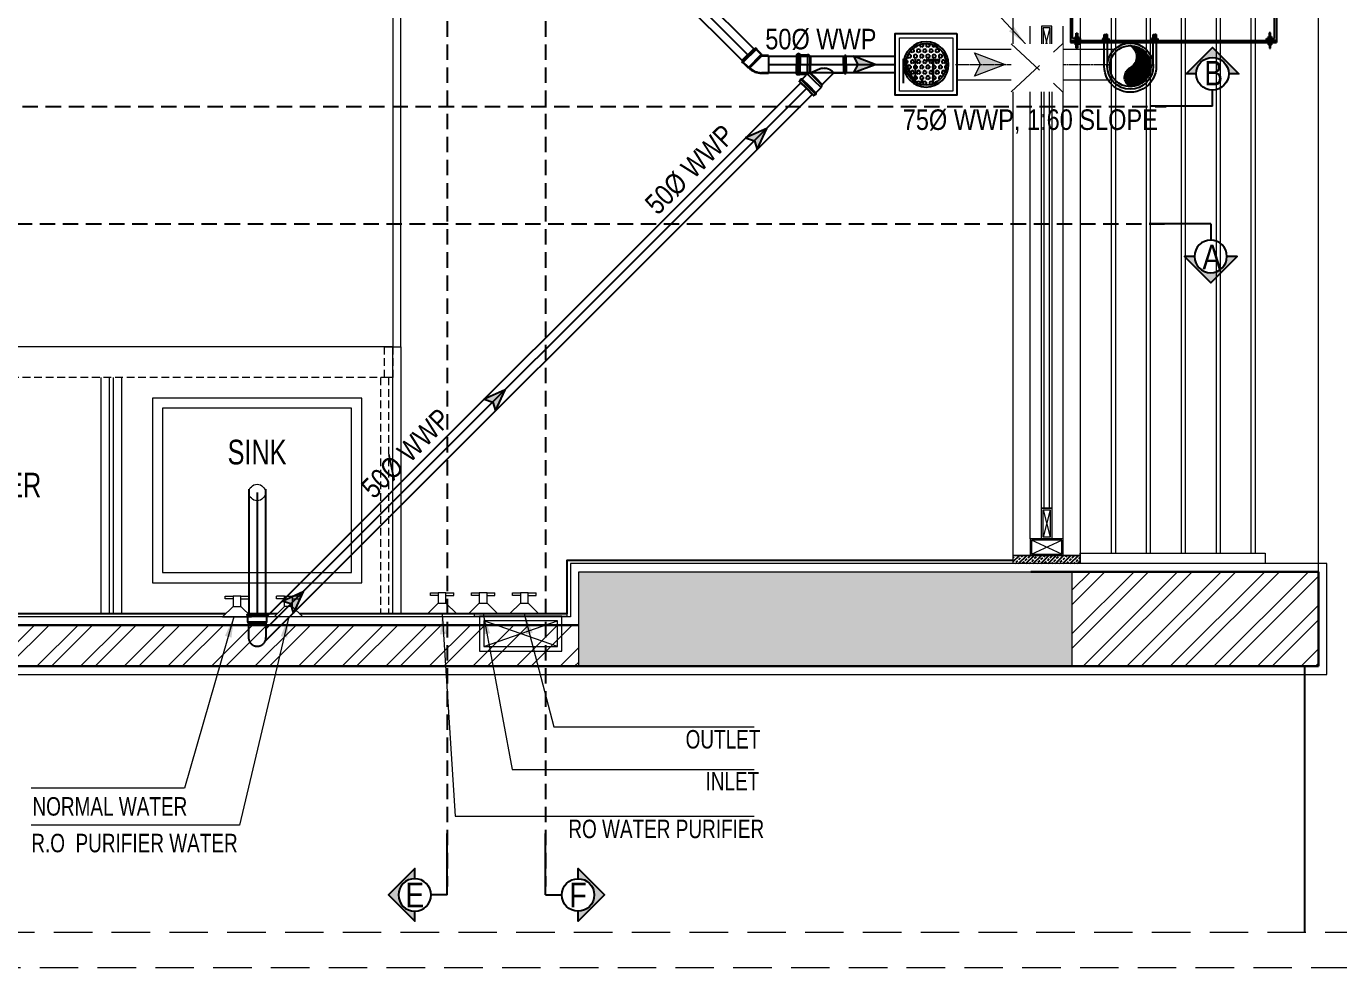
# Model space of a CAD drawing. Header units: inches. Extents: x 853900 to 962947, y 469960 to 560972.
# Drawn here: x 951549 to 954743, y 475025 to 477318 of the extents above; entities that cross this region are included whole.
import ezdxf
from ezdxf.enums import TextEntityAlignment as Align

# ---------------------------------------------------------------- set-up
doc = ezdxf.new("R2010")
doc.units = ezdxf.units.IN
doc.header["$LTSCALE"] = 750
for name, pattern in [('CENTER', [2, 1.25, -0.25, 0.25, -0.25]), ('CENTER2', [1.125, 0.75, -0.125, 0.125, -0.125]), ('Dash', [6, 3, -3]), ('DASHED2', [0.375, 0.25, -0.125]), ('HIDDEN', [0.375, 0.25, -0.125]), ('HIDDEN2', [0.1875, 0.125, -0.0625]), ('PHANTOMX2', [5, 2.5, -0.5, 0.5, -0.5, 0.5, -0.5])]:
    doc.linetypes.add(name, pattern=pattern)
doc.layers.get('0').update_dxf_attribs({"color": 8})
for name, color, linetype, lineweight in [('COLUMN', 8, 'Continuous', 13), ('DOTTED LINE-MSA', 8, 'HIDDEN2', 13), ('E-ELECT. SB', 8, 'Continuous', 5), ('ELE-04-MSA', 8, 'Continuous', 15), ('fer', 8, 'Continuous', 20), ('g-cen-sym', 8, 'Continuous', 25), ('g-dot', 8, 'HIDDEN', 9), ('g-dw', 8, 'Continuous', 5), ('g-ele-01', 8, 'Continuous', 9), ('g-ele-02', 8, 'Continuous', 9), ('g-ele-03', 8, 'Continuous', 5), ('g-ele02', 8, 'Continuous', 9), ('g-ele04', 8, 'Continuous', 0), ('g-fer', 8, 'Continuous', 9), ('g-text', 8, 'Continuous', 9), ('Hydrant Valve', 8, 'Continuous', 5), ('P_SLEEVE', 1, 'Continuous', 9), ('P_Wate Downtke pipe', 4, 'Continuous', 25), ('P_WW PIPE', 4, 'Continuous', 9), ('PLASTER', 8, 'Continuous', 9), ('SECTION LINE', 8, 'CENTER', 9), ('SHEET', 8, 'Continuous', 13), ('STONE', 8, 'Continuous', 18), ('WALL HATCH-MSA', 253, 'Continuous', 9), ('WALL-MSA', 8, 'Continuous', 30)]:
    doc.layers.add(name, color=color, linetype=linetype, lineweight=lineweight)
for name, color, linetype in [('ELE-02-MSA', 8, 'Continuous'), ('g-sol250', 8, 'Continuous'), ('P_ARROW', 31, 'PHANTOMX2'), ('P_NT', 7, 'Continuous'), ('P_WASTE WATER PIPE', 4, 'DASHED2'), ('PL-bracket', 7, 'Continuous'), ('R.C.C HATCH-MSA', 253, 'Continuous'), ('TILE SECTION', 8, 'Continuous')]:
    doc.layers.add(name, color=color, linetype=linetype)
doc.styles.add('80', font='swisscl.ttf', dxfattribs={"height": 60})
doc.styles.add('ARIAL', font='swisscl.ttf')
doc.styles.add('Arial Narrow', font='swisscl.ttf', dxfattribs={"height": 150})
doc.styles.add('arial unicode', font='swisscl.ttf', dxfattribs={"height": 45})
doc.styles.add('PLUMBING TEXT', font='ARIALN.TTF')
doc.styles.add('SWINS', font='swissc.ttf')
doc.dimstyles.new('PLUMBING DIM', dxfattribs={"dimscale": 50, "dimtxt": 1.5, "dimasz": 1, "dimexe": 1, "dimexo": 1, "dimgap": 0.5, "dimtad": 1, "dimdec": 1, "dimtxsty": 'PLUMBING TEXT', "dimcen": 1, "dimdle": 50, "dimclrd": 256, "dimclre": 256, "dimclrt": 256, "dimadec": 0, "dimazin": 0, "dimtfac": 1, "dimtdec": 1, "dimtmove": 0, "dimatfit": 3, "dimfxl": 50, "dimlwd": -1, "dimlwe": -1, "dimarcsym": 1})
doc.dimstyles.new('Scale-50', dxfattribs={"dimtxt": 75, "dimasz": 25, "dimexe": 0, "dimexo": 0, "dimgap": 20, "dimtad": 1, "dimdec": 0, "dimrnd": 1, "dimzin": 3, "dimdsep": 46, "dimtxsty": 'ARIAL', "dimblk": 'ARCHTICK', "dimcen": 0, "dimse1": 1, "dimse2": 1, "dimclrd": 50, "dimclrt": 256, "dimadec": 0, "dimazin": 0, "dimtfac": 1, "dimtdec": 0, "dimtmove": 1, "dimatfit": 3, "dimfxl": 1, "dimtolj": 1, "dimtzin": 0, "dimlwd": 18, "dimarcsym": 0})

# ---------------------------------------------------------------- blocks, each defined once
blk = doc.blocks.new('sec')
at = {"layer": 'g-cen-sym'}
h = blk.add_hatch(color=256, dxfattribs=at)
h.paths.add_polyline_path([(2.73e-14, 537.5273218287452), (-107.956475941309, 429.5708458874361), (-107.956475941309, 399.1607016395453, -0.2062306983916904), (2.730000000001706e-14, 445.6665243379758, -0.4142135623730596), (148.5555081145527, 297.1110162260618), (240.4163056053222, 297.1110162260618)])
h.paths.add_polyline_path([(-107.956475941309, 399.1607016395454), (-107.956475941309, 429.5708458874361), (-138.1869732997017, 399.3403485290693), (-138.1869732997017, 351.6371512499004, -0.09565303018648871)])
h.paths.add_polyline_path([(-138.1869732997017, 399.3403485290693), (-168.4174706606815, 369.1098511680636), (-168.4174706606815, 297.1110162260618), (-148.5555081119139, 297.1110162260618, -0.09423427136048851), (-138.1869732997017, 351.6371512499004)])
h.paths.add_polyline_path([(-168.4174706580426, 369.1098511680636), (-204.6941080129084, 332.8332138158367), (-204.6941080129084, 297.1110162260618), (-168.4174706606815, 297.1110162260618)])
h.paths.add_polyline_path([(-204.6941080129084, 332.8332138158367), (-240.4163056027092, 297.1110162260618), (-204.6941080129084, 297.1110162260618)])
for q in [(2.73e-14, 148.5555081130354), (-561.6378324203346, 0)]:
    blk.add_line((0, 0), q, dxfattribs=at)
blk.add_lwpolyline([(-148.5555081119139, 297.1110162260618), (-240.4163056027092, 297.1110162260618), (2.73e-14, 537.5273218287452), (240.4163056053222, 297.1110162260618), (148.5555081145527, 297.1110162260618)], dxfattribs=at)
blk.add_circle((2.73e-14, 297.1110162260618), 148.5555081130354, dxfattribs=at)
blk = doc.blocks.new('TAP-1')
at = {"layer": 'fer', "linetype": 'Continuous'}
for p, q in [((9.525013580918312, -44.44999999995343), (28.57501366082579, -44.44999999995343)), ((9.525013580918312, -50.80000000004657), (28.57501366082579, -50.80000000004657)), ((28.57501366082579, -44.44999999995343), (28.57501366082579, -50.80000000004657))]:
    blk.add_line(p, q, dxfattribs=at)
for points in [[(-9.52499020472169, -25.40001328103244), (-34.92501358129084, 0), (34.92501358129084, 0), (9.525013580918312, -25.40002716239542)], [(-9.524986418895423, -44.44999999995343), (-28.5749864988029, -44.44999999995343), (-28.5749864988029, -50.80000000004657), (-9.524986418895423, -50.80000000004657)]]:
    blk.add_lwpolyline(points, dxfattribs=at)
blk.add_lwpolyline([(9.525013580918312, -25.40000000002328), (9.525013580918312, -50.80000000004657), (-9.524986418895423, -50.80000000004657), (-9.524986418895423, -25.40000000002328)], close=True, dxfattribs=at)
blk = doc.blocks.new('_ArchTick')
at = {"color": 0, "linetype": 'ByBlock', "const_width": 0.15}
blk.add_lwpolyline([(-0.5, -0.5), (0.5, 0.5)], dxfattribs=at)
blk = doc.blocks.new('A$C355B709C')
at = {"layer": 'E-ELECT. SB', "ltscale": 750}
for p, q in [((100, 91), (-100, 91)), ((-100, 91), (-100, 6)), ((-89.33333333337214, 80.33333333337214), (89.33333333325571, 17.28414996340871)), ((89.33333333325571, 80.33333333337214), (-89.33333333337214, 17.28414996340871)), ((100, 6), (100, 91)), ((-100, 6), (-113.3333333333721, 6)), ((-113.3333333333721, 6), (-113.3333333333721, 0)), ((-113.3333333333721, 0), (113.3333333332557, 0)), ((-100, 6), (100, 6)), ((113.3333333332557, 6), (100, 6)), ((113.3333333332557, 0), (113.3333333332557, 6))]:
    blk.add_line(p, q, dxfattribs=at)
blk.add_lwpolyline([(-89.33333333337214, 17.28414996340871), (89.33333333325571, 17.28414996340871), (89.33333333325571, 80.33333333337214), (-89.33333333337214, 80.33333333337214)], close=True, dxfattribs=at)
blk = doc.blocks.new('1')
at = {"layer": 'g-dw', "linetype": 'Dash', "ltscale": 25}
for p, q in [((-12488573.38326989, -15584268.52819632), (-12488615.38326989, -15584360.52819632)), ((-12488573.38326989, -15584360.52819632), (-12488615.38326989, -15584268.52819632))]:
    blk.add_line(p, q, dxfattribs=at)
at = {"layer": 'g-dw', "elevation": -1.848887349593569e-10}
for points in [[(-12488619.38326989, -15584364.52819632), (-12488619.38326989, -15584264.52819632), (-12488569.38326989, -15584264.52819632), (-12488569.38326989, -15584364.52819632)], [(-12488615.38326989, -15584360.52819632), (-12488615.38326989, -15584268.52819632), (-12488573.38326989, -15584268.52819632), (-12488573.38326989, -15584360.52819632)]]:
    blk.add_lwpolyline(points, close=True, dxfattribs=at)
blk = doc.blocks.new('*U623')
for p, q in [((-498.1859281255976, 44.72142396942945), (-498.1859281255976, 49.69098918781675)), ((-498.1859281255976, 49.68862127818283), (0, 49.68862127818283)), ((-498.1859281255976, 44.72190422909625), (-474.1845045747355, 44.72190422909625)), ((-498.1859281255976, -49.55031711851728), (-498.1859281255976, 44.72190422909625)), ((-498.1859281255976, 44.72171776174218), (0, 44.71953631946235)), ((-474.1845045691834, 39.97065656435734), (-493.4346804653996, 39.97065656435734)), ((-493.4346804653996, 39.97065656435734), (-493.4346804714166, -44.79906945655778)), ((-474.1845045747355, 44.72190422909625), (-474.1845045691834, 39.97065656435734)), ((0, 44.72190422909625), (-24.18943095835834, 44.72190422909625)), ((-24.18943095835834, 44.72190422909625), (-24.18943096391718, 39.97065656435734)), ((-24.18943096391718, 39.97065656435734), (-4.751247660191439, 39.97065656435734)), ((-4.751247660191439, 39.97065656435734), (-4.751247654174222, -44.79906945655778)), ((0, 44.72142396942945), (0, 49.69098918781675)), ((0, -49.55031711851728), (0, 44.72190422909625)), ((-465.6601368009603, -49.55031711851728), (-498.1859281255976, -49.55031711851728)), ((-493.4346804714166, -44.79906945655778), (-465.6601367949433, -44.79906945655778)), ((-466.5033727495265, -44.79906945655778), (-468.3467500363636, -44.79906945655778)), ((-465.6601367949433, -44.79906945655778), (-468.3467500363636, -44.79906945655778)), ((-465.6601367949433, -44.79906945655778), (-465.6601368009603, -49.55031711851728)), ((-4.751247654174222, -44.79906945655778), (-32.52579132463689, -44.79906945655778)), ((-32.52579132463689, -44.79906945655778), (-29.83917808923434, -44.79906945655778)), ((-32.52579132463689, -49.55031711851728), (0, -49.55031711851728)), ((-31.68255537607183, -44.79906945655778), (-29.83917808923434, -44.79906945655778))]:
    blk.add_line(p, q)
at = {"color": 7, "ltscale": 0.125}
for p, q in [((-476.8593438221464, 51.56487437560279), (-488.4511990332794, 51.56487437560279)), ((-488.4511990332794, 51.56487437560279), (-488.4511990332794, 49.69146944608656)), ((-488.4511990332794, 38.09725163530675), (-488.4511990332794, 39.97065656435734)), ((-488.4511990332794, 39.97065656435734), (-476.8593438221464, 39.97065656435734)), ((-476.8593438221464, 38.09725163530675), (-488.4511990332794, 38.09725163530675)), ((-478.9562373437037, 54.73987305416085), (-486.3516652147262, 54.73987305416085)), ((-486.3516652147262, 54.73987305416085), (-486.3516652147262, 51.56487437560279)), ((-486.3516652147262, 51.56487437560279), (-478.9562373437037, 51.56487437560279)), ((-486.3516652147262, 34.92225295628305), (-486.3516652147262, 38.09725163530675)), ((-486.3516652147262, 38.09725163530675), (-478.9562373437037, 38.09725163530675)), ((-478.9562373437037, 34.92225295628305), (-486.3516652147262, 34.92225295628305)), ((-481.0701422504314, 63.33749707066454), (-484.2429009320516, 63.33749707066454)), ((-484.2429009320516, 63.33749707066454), (-484.2429009320516, 26.32462893977936)), ((-481.0701422504314, 26.32462893977936), (-481.0701422504314, 63.33749707066454)), ((-478.9562373437037, 51.56487437560279), (-478.9562373437037, 54.73987305416085)), ((-478.9562373437037, 38.09725163530675), (-478.9562373437037, 34.92225295628305)), ((-476.8593438221464, 49.69146944608656), (-476.8593438221464, 51.56487437560279)), ((-476.8593438221464, 39.97065656435734), (-476.8593438221464, 38.09725163530675)), ((-21.51459171095462, 51.56487437560279), (-9.92273649982212, 51.56487437560279)), ((-21.51459171095462, 49.69146944608656), (-21.51459171095462, 51.56487437560279)), ((-9.92273649982212, 49.69146944608656), (-21.51459171095462, 49.69146944608656)), ((-9.92273649982212, 39.97065656435734), (-21.51459171095462, 39.97065656435734)), ((-21.51459171095462, 39.97065656435734), (-21.51459171095462, 38.09725163530675)), ((-21.51459171095462, 38.09725163530675), (-9.92273649982212, 38.09725163530675)), ((-19.41769818939042, 54.73987305416085), (-12.02227031837515, 54.73987305416085)), ((-19.41769818939042, 51.56487437560279), (-19.41769818939042, 54.73987305416085)), ((-12.02227031837515, 51.56487437560279), (-19.41769818939042, 51.56487437560279)), ((-12.02227031837515, 38.09725163530675), (-19.41769818939042, 38.09725163530675)), ((-19.41769818939042, 38.09725163530675), (-19.41769818939042, 34.92225295628305)), ((-19.41769818939042, 34.92225295628305), (-12.02227031837515, 34.92225295628305)), ((-17.30379328266986, 63.33749707066454), (-14.13103460105026, 63.33749707066454)), ((-17.30379328266986, 26.32462893977936), (-17.30379328266986, 63.33749707066454)), ((-14.13103460105026, 63.33749707066454), (-14.13103460105026, 26.32462893977936)), ((-12.02227031837515, 54.73987305416085), (-12.02227031837515, 51.56487437560279)), ((-12.02227031837515, 34.92225295628305), (-12.02227031837515, 38.09725163530675)), ((-9.92273649982212, 51.56487437560279), (-9.92273649982212, 49.69146944608656)), ((-9.92273649982212, 38.09725163530675), (-9.92273649982212, 39.97065656435734)), ((-484.2429009320516, 26.32462893977936), (-481.0701422504314, 26.32462893977936)), ((-14.13103460105026, 26.32462893977936), (-17.30379328266986, 26.32462893977936))]:
    blk.add_line(p, q, dxfattribs=at)
for points in [[(-475.8539455667917, -55.01010092279528), (-477.0854350754705, -44.79906945655779)], [(-475.8539455667917, -55.01010092279528), (-474.6224560581125, -44.79906945655779)], [(-32.52579132463689, -49.55031711851728), (-32.52579132463689, -44.79906945655778)], [(-22.33198255880644, -55.01010092279528), (-23.56347206748561, -44.79906945655779)], [(-22.33198255880644, -55.01010092279528), (-21.10049305012726, -44.79906945655779)]]:
    blk.add_lwpolyline(points)
for centre, start, end in [((-475.9354329346156, -45.007396001541), 6.168720518134261, 173.8312794818657), ((-22.25049519098253, -45.007396001541), 6.168720518134083, 173.8312794818659)]:
    blk.add_arc(centre, 1.938703992554078, start, end)
blk = doc.blocks.new('A$C71541A21')
h = blk.add_hatch()
h.set_pattern_fill('ANSI31', color=256, scale=15624.99999961172, angle=449.9999947211993, style=0)
h.set_pattern_definition([(225.0000052736955, (2987.514096804695, -8852.990632419187), (-2.209708894839474, 2.209708487257594), [])])
edge = h.paths.add_edge_path()
edge.add_ellipse((58.19573492583879, 66.33248665570433), major_axis=(-35.35533905670769, 35.35533905670769), ratio=0.9999999999963864, start_angle=315.00000527864233, end_angle=405.0000052790051, ccw=False)
edge.add_ellipse((58.19573492606526, 66.33248665570433), major_axis=(-35.35533905654907, -35.35533905654907), ratio=0.9999999999990152, start_angle=135.0000052792887, end_angle=225.0000000000283, ccw=False)
edge.add_ellipse((84.99012411941371, 79.03934499527237), major_axis=(-18.70781260122782, 18.70781260122782), ratio=0.9999999999990392, start_angle=72.05095237669781, end_angle=196.2959103731115, ccw=False)
edge.add_ellipse((35.01052318419402, 50.98169697085457), major_axis=(-21.84810600288985, 21.84810600288985), ratio=0.9999999999985292, start_angle=256.2424875922653, end_angle=375.2099589512152)
at = {"color": 253}
for p, q in [((-18.89106795806232, 129.8324832193147), (58.19572907563697, 129.8324866465499)), ((-9.54635294477252, 129.831727855091), (-11.43835364824865, 129.8372014557497)), ((-9.548668197777328, 132.701747422945), (-8.418130726596372, 133.8388452140151)), ((-9.540326368397595, 122.3611023641951), (-9.548668197777328, 132.7017474233088)), ((-9.515043614402327, 131.1003206797267), (-4.017719424910991, 131.0844167980775)), ((-8.418130726596372, 133.8388452140151), (-4.017719424910991, 133.8388452140151)), ((58.19572976394407, 122.3618984121623), (-19.34279916938048, 122.3619066906281)), ((-9.540326368397595, 122.3611023641951), (-9.548668197777328, 119.4776715886491)), ((-9.548668197777328, 119.4776715886491), (-8.418130726596372, 118.3405737975789)), ((-9.54398898214198, 121.095085953604), (-4.017719424910991, 121.0790983322312)), ((-8.418130726596372, 118.3405737975789), (-4.017719424910991, 118.3405737975789)), ((58.19574077694657, 2.832486664677487), (-19.34279379814656, 2.832478416473873)), ((-18.89105706969759, 10.30306669630091), (58.19574008841307, 10.30307489960869)), ((58.19574077694657, 2.832486664677487), (-13.3133817491303, 2.832479011567313)), ((-9.546341147898643, 10.30231303168141), (-11.10284523895749, 10.30681603271836)), ((-9.548656401267221, 13.17233259953531), (-8.418118929722494, 14.30943039060541)), ((-9.540314571523721, 2.831687540421555), (-9.548656401267221, 13.17233259953531)), ((-9.540314571523721, 2.831687540421555), (-9.548656401267221, -0.0517432354882459)), ((-9.543977185268105, 1.56567112983059), (-4.017707627673313, 1.549683508457674)), ((-9.515031817528447, 11.57090585595318), (-4.017707627673313, 11.55500197394024)), ((-8.418118929722494, 14.30943039060541), (-4.017707627673313, 14.30943039060541)), ((-9.548656401267221, -0.0517432354882459), (-8.418118929722494, -1.188841026558363)), ((-8.418118929722494, -1.188841026558363), (-4.017707627673313, -1.188841026558363))]:
    blk.add_line(p, q, dxfattribs=at)
for points in [[(-19.39855965395615, 122.2485780273218, 0.1779413410830516), (-18.96089619515904, 125.9839440835293, -0.2328251976264197), (-18.95009380971812, 129.7178886617275)], [(-19.39854785708225, 2.719163203912031, 0.1779413410830516), (-18.96088439792142, 6.454529259755815, -0.2328251976264197), (-18.9500820128443, 10.18847383831774)]]:
    blk.add_lwpolyline(points, format="xyb", dxfattribs=at)
for points in [[(-17.33959012638577, 129.8327036686914), (-16.18338604933437, 122.3601411850922)], [(-15.15917705513048, 129.8335857501314), (-14.00297297844291, 122.361023266896)], [(-12.97876398460279, 129.8344678319353), (-11.82255990755139, 122.3619053483361)], [(-10.79835091371127, 129.8353499133754), (-9.540865640548088, 123.0295915888945)], [(-4.017719424910991, 133.8388452140151), (-4.017719424910991, 118.3405737975789)], [(-17.33957832914815, 10.30328884491786), (-16.18337425246052, 2.830726361682465)], [(-15.15916525825657, 10.30417092635792), (-14.002961181569, 2.831608443122533)], [(-12.97875218772888, 10.30505300816178), (-11.82254811067751, 2.8324905245626)], [(-10.7983391164736, 10.30593508960185), (-9.540853843674213, 3.500176764757211)], [(-4.017707627673313, 14.30943039060541), (-4.017707627673313, -1.188841026558363)]]:
    blk.add_lwpolyline(points, dxfattribs=at)
for major_axis, ratio, start_param, end_param in [((-8.399999999999996e-15, -56.0294117612936), 0.9999999999955402, -0.7853981633996782, 5.497787143779905), ((-1.31e-14, -49.99999999999997), 0.9999999999967564, -0.7853981633990699, 5.497787143780516)]:
    blk.add_ellipse((58.19573492561231, 66.33248665570433), major_axis=major_axis, ratio=ratio, start_param=start_param, end_param=end_param)
at = {"color": 253, "extrusion": (0, 0, -1)}
blk.add_ellipse((58.19573492629181, 66.33248665570433), major_axis=(-44.90128060301127, -44.90128060301129), ratio=0.999999999999692, start_param=2.356194490192188, end_param=5.497787143781983, dxfattribs=at)
at = {"extrusion": (0, 0, -1)}
for centre, major_axis, ratio, start_param, end_param in [((35.01052318464697, 50.98169697049223), (-21.8481060029837, -21.8481060029837), 0.999999999999786, 1.30533246416926, 3.381706541423978), ((84.89053644642789, 78.88060685054668), (-18.59417428406518, 18.59417428406518), 0.9999999999967792, 2.853642975592703, 5.029312805762117)]:
    blk.add_ellipse(centre, major_axis=major_axis, ratio=ratio, start_param=start_param, end_param=end_param, dxfattribs=at)
blk = doc.blocks.new('NT-1')
at = {"layer": 'P_NT'}
h = blk.add_hatch(dxfattribs=at)
h.set_pattern_fill('HEX', color=256, scale=35, style=0)
h.set_pattern_definition([(0, (-3250.731995345326, -29.71424287266564), (0, 7.577722285), [4.375, -8.75]), (120, (-3250.731995345326, -29.71424287266564), (-6.562500001633464, -3.788861142499998), [4.374999999999994, -8.749999999999988]), (59.99999999999999, (-3246.356995345326, -29.71424287266564), (-6.562500001633464, 3.788861142500001), [4.375, -8.75])])
edge = h.paths.add_edge_path()
edge.add_arc((75, 75), 50, 0, 360)
blk.add_lwpolyline([(0, 0), (150, 0), (150, 150), (0, 150)], close=True, dxfattribs=at)
for radius in [55, 50]:
    blk.add_circle((75, 75), radius, dxfattribs=at)
blk = doc.blocks.new('ARR')
at = {"ltscale": 0.025}
h = blk.add_hatch(color=256, dxfattribs=at)
edge = h.paths.add_edge_path()
edge.add_line((248.5438484465703, 93.94263017456979), (-2.328306436538696e-08, -1.164153218269348e-08))
edge.add_line((0, 0), (248.5438484698534, -93.94263018621132))
edge.add_line((248.5438484465703, -93.94263019785285), (199.9999999767169, -1.164153218269348e-08))
edge.add_line((200, 0), (248.5438484698534, 93.94263018621132))
at = {"color": 7, "linetype": 'Continuous', "ltscale": 0.025}
blk.add_lwpolyline([(248.5438484465703, 93.94263017456979), (0, 0), (248.5438484465703, -93.94263019785285), (200, 0)], close=True, dxfattribs=at)
blk = doc.blocks.new('A$C42D14513')
at = {"layer": 'P_WASTE WATER PIPE', "linetype": 'Continuous', "ltscale": 5}
for p, q in [((46.99129523336887, 163.8851640203502, 1.236457182e-07), (46.99129523523153, 124.1549276857404, 1.236457182e-07)), ((46.99129523336887, 163.8851640208159, 1.236457182e-07), (154.8774811420589, 163.88516400964, 1.236457182e-07)), ((50.71919886954129, 163.8851640218636, 1.236457182e-07), (50.71919887326657, 122.6107794410782, 1.236457182e-07)), ((151.149577498436, 163.8851640106877, 1.236457182e-07), (151.1495774965733, 121.3710588653339, 1.236457182e-07)), ((154.877481136471, 121.3710588690592, 1.236457182e-07), (154.8774811420589, 163.8851640108041, 1.236457182e-07)), ((3.00239771605e-05, 86.0302951814374, 1.236457182e-07), (5.990998072549701, 92.02126323455013, 1.236457182e-07)), ((3.00239771605e-05, 86.0302951814374, 1.236457182e-07), (86.03033120930195, -6.0008605942e-06, 1.236457182e-07)), ((5.990998072549701, 92.02126323455013, 1.236457182e-07), (92.02129925601184, 5.990962047013454, 1.236457182e-07)), ((39.0726969614625, 121.508381299558, 1.236457182e-07), (7.788288487121463, 90.22397281834856, 1.236457182e-07)), ((41.08755038864909, 118.2511828442802, 1.236457182e-07), (10.42431442067027, 87.58794687665068, 1.236457182e-07)), ((41.08755038864909, 118.2511828442802, 1.236457182e-07), (10.42431442067027, 87.58794687665068, 1.236457182e-07)), ((46.99129523523153, 124.1549276857404, 1.236457182e-07), (39.0726969614625, 121.508381299558, 1.236457182e-07)), ((121.508417321369, 39.07266094302759, 1.236457182e-07), (39.0726969614625, 121.508381299558, 1.236457182e-07)), ((49.00614866428078, 120.8977292312775, 1.236457182e-07), (41.08755038864909, 118.2511828442802, 1.236457182e-07)), ((124.1549637075513, 46.99125921411904, 1.236457182e-07), (46.99129523523153, 124.1549276857404, 1.236457182e-07)), ((50.71919887326657, 122.6107794410782, 1.236457182e-07), (49.00614866428078, 120.8977292312775, 1.236457182e-07)), ((7.069372314959764, 78.96095288626383, 1.236457182e-07), (4.073888296261428, 75.96546886349097, 1.236457182e-07)), ((4.073888296261428, 75.96546886349097, 1.236457182e-07), (75.96550488844512, 4.073852270725183, 1.236457182e-07)), ((78.96098891086876, 7.069336293498052, 1.236457182e-07), (75.96550488844512, 4.073852270725183, 1.236457182e-07)), ((86.03033120930195, -6.0008605942e-06, 1.236457182e-07), (92.02129925601184, 5.990962047013454, 1.236457182e-07)), ((118.2512188609689, 41.08751436823513, 1.236457182e-07), (87.5879829004407, 10.42427840048913, 1.236457182e-07)), ((121.508417321369, 39.07266094302759, 1.236457182e-07), (90.2240088377148, 7.788252461818045, 1.236457182e-07)), ((120.8977652490139, 49.0061126400251, 1.236457182e-07), (118.2512188609689, 41.08751436823513, 1.236457182e-07)), ((121.3710948899388, 49.47944227769038, 1.236457182e-07), (120.8977652490139, 49.0061126400251, 1.236457182e-07)), ((124.1549637075513, 46.99125921411904, 1.236457182e-07), (121.508417321369, 39.07266094302759, 1.236457182e-07))]:
    blk.add_line(p, q, dxfattribs=at)
for radius, start in [(101.6700992023082, 315.0000000377318), (105.3980028397262, 315.1136595538285)]:
    blk.add_arc((49.47947829589248, 121.3710588638205, 1.236457182e-07), radius, start, 3.335053310000001e-08, dxfattribs=at)
blk = doc.blocks.new('WASTE WATER ARROW')
at = {"layer": 'P_WASTE WATER PIPE', "ltscale": 0.025}
blk.add_hatch(color=256, dxfattribs=at).paths.add_polyline_path([(481737.1594822454, -256822.5249126543), (481729.9226960876, -256825.2602156197), (481737.1594822454, -256827.9955185851), (481735.74604372, -256825.2602156197)])
at = {"layer": 'P_WASTE WATER PIPE', "color": 7, "linetype": 'ByBlock', "ltscale": 0.025}
blk.add_lwpolyline([(481737.1594822454, -256822.5249126543), (481729.9226960876, -256825.2602156197), (481737.1594822454, -256827.9955185851), (481735.74604372, -256825.2602156197)], close=True, dxfattribs=at)
blk = doc.blocks.new('A$Cdd78c8d7')
at = {"layer": 'P_WASTE WATER PIPE', "linetype": 'DASHED2', "ltscale": 5}
for p, q in [((-64.33474552107509, 6.713089533150196e-07), (-67.86179966595955, -3.527053400059231)), ((-64.33474552107509, 6.713089533150196e-07), (0, 0)), ((66.13226452900562, -6.899936124682426e-07), (0, 0)), ((-206.2523539359681, -112.0808437618543), (-160.7608186375583, -66.5893094126368)), ((-206.2523539880058, -117.0688515168149), (-158.2668147860095, -69.0833133161068)), ((-199.7585039087571, -129.5800444456399), (-148.7642933496973, -78.58583495073253)), ((-188.7531535024755, -129.5800445604837), (-143.2616182039492, -84.0885102111497)), ((-115.269283339032, -21.09777506336104), (-160.7608186375583, -66.58930941252038)), ((-110.2812755838968, -21.09777511539869), (-158.2668147860095, -69.0833133161068)), ((-97.77008279063739, -27.59162545588333), (-148.7642933496973, -78.58583495073253)), ((-97.7700829054229, -38.59697586199036), (-143.2616182039492, -84.0885102111497)), ((-115.2692833387991, -21.09777506336104), (-110.2812755838968, -21.09777511539869)), ((-97.77008279063739, -27.59162545588333), (-110.2812755838968, -21.09777511539869)), ((-63.3087514329236, -74.5092839228455), (-108.074798796908, -119.2753303526551)), ((-97.7700829054229, -38.59697586199036), (-97.77008279063739, -27.59162545588333)), ((-97.7700829054229, -38.59697586199036), (-73.90346421708819, -62.46359504846623)), ((-72.11670359957498, -16.96564818779007), (-67.86179966595955, -3.527053400059231)), ((-72.11670359957498, -16.96564818790648), (-1.770677044987679e-07, -16.96564894041512)), ((-64.33474577928428, -24.74760617059655), (-72.11670359957498, -16.96564818779007)), ((-67.86179966595955, -3.527053400059231), (-3.67872416973114e-08, -3.527054108155426)), ((-30.12809824256692, -154.61446922709), (-67.8009009641828, -63.66427527979249)), ((-64.33474577928428, -24.74760617059655), (-2.582091838121414e-07, -24.74760684190551)), ((-64.33474577928428, -24.74760617059655), (-64.33474613225553, -58.57968078972772)), ((-64.33474629849661, -74.50928391213529), (-7.774215191602707e-07, -74.50928458344424)), ((69.65931860043202, -3.527054834994487), (-3.67872416973114e-08, -3.527054108155426)), ((73.91422225348651, -16.96564971166663), (-1.770677044987679e-07, -16.96564894041512)), ((66.13226427079644, -24.74760753189912), (-2.582091838121414e-07, -24.74760684190551)), ((66.09715490380768, -74.50928527308861), (-7.774215191602707e-07, -74.50928458344424)), ((66.13226452900562, -6.899936124682426e-07), (69.65931860043202, -3.527054834994487)), ((66.13226427079644, -24.74760753189912), (73.91422225348651, -16.96564971149201)), ((66.13226427079644, -24.74760753189912), (66.1322637515841, -74.50928527355427)), ((73.91422225348651, -16.96564971149201), (69.65931860043202, -3.527054834994487)), ((-206.2523539359681, -112.0808437618543), (-206.2523539880058, -117.0688515168149)), ((-199.7585039087571, -129.5800444456399), (-206.2523539880058, -117.0688515168149)), ((-188.7531535024755, -129.5800445604837), (-199.7585039087571, -129.5800444456399)), ((-188.7531535024755, -129.5800445604837), (-199.7585039087571, -129.5800444456399)), ((-188.7531535024755, -129.5800445604837), (-153.5663340953179, -164.7668647018145)), ((-153.5663340953179, -164.7668647018145), (-108.074798796908, -119.2753303526551)), ((-137.3870940100169, -170.2494038752629), (-97.24390933627728, -130.1062200393062)), ((-132.7865493440768, -172.3481387529755), (-93.89426961250138, -133.4558598329313)), ((-132.7865493440768, -172.3481387529755), (-55.00199150398839, -250.1326982161263)), ((-56.96416337299161, -89.82647491659736), (-97.24390933627728, -130.1062200393062)), ((-55.00198988069315, -94.56358091300353), (-93.89426961250138, -133.4558598330477)), ((-56.77103654725943, -89.82647491863463), (-9.372597560286522e-07, -89.826475511014)), ((-55.00198988069315, -94.56358091300353), (-9.867362678050995e-07, -94.56358148693107)), ((57.33854069036897, -89.82647610927233), (-9.372597560286522e-07, -89.826475511014)), ((55.00198790733702, -94.5635820608004), (-9.867362678050995e-07, -94.56358148693107)), ((55.00198790733702, -94.5635820608004), (55.00198561302386, -314.4680255852873)), ((-55.00199150398839, -250.1326982161263), (-55.00199217523914, -314.4680244374904)), ((-3.352295607328415e-06, -321.2727167895064), (-58.24455259065144, -321.2727161817602)), ((-3.281282261013985e-06, -314.4680250111269), (-55.00199217523914, -314.468024437374)), ((-3.468128852546215e-06, -332.3822860364453), (-55.00199236220215, -332.382285462576)), ((-3.281282261013985e-06, -314.4680250111269), (55.00198561302386, -314.4680255851708)), ((-3.352295607328415e-06, -321.2727167895064), (58.24454588617664, -321.2727173972526)), ((-3.468128852546215e-06, -332.3822860364453), (55.00198542606086, -332.3822866103728))]:
    blk.add_line(p, q, dxfattribs=at)
for centre, radius, start, end in [((-69.94947884837165, -58.47586371807847), 5.61569242906255, 224.7565389164128, 1.059283849205282), ((45.26681941014249, -72.71313419105718), 20.94261030249212, 305.199075663694, 355.0799609419955), ((-137.3618539457675, -143.5607869414962), 26.68862886879013, 232.6149920003767, 269.9458140201631), ((-138.103356785723, -177.9111856083618), 7.69518886633315, 46.29653123868847, 84.65921819574355), ((-114.7303378059296, -183.5810263994499), 89.42371259090487, 311.907127865015, 18.90044633936801), ((60.40215885918587, -94.28238898649579), 5.40748701839231, 124.5100777294658, 182.9807646576574), ((-54.13754753826652, -326.1019899927196), 6.33950913257901, 130.3791514945507, 262.162827625792), ((-65.40356583578978, -313.6863994473242), 10.43089987671864, 313.3400956989441, 355.7025922571679), ((65.40355928963982, -313.6864008122357), 10.43089987671864, 184.2974065490678, 226.6599031024804), ((54.13754073297605, -326.1019911224721), 6.33950913257901, 277.8371711757353, 49.6208473080797)]:
    blk.add_arc(centre, radius, start, end, dxfattribs=at)

msp = doc.modelspace()

# ---------------------------------------------------------------- hatches: boundary and pattern name
at = {"layer": 'g-sol250'}
h = msp.add_hatch(dxfattribs=at)
h.set_pattern_fill('ANSI33', color=46, scale=2, angle=-1.272221872585407e-14, style=0)
h.set_pattern_definition([(44.99999999999999, (-32175556.64361376, 17592153.95640351), (-8.98025612106915, 8.980256121069159), []), (44.99999999999999, (-32175547.66335376, 17592153.95640351), (-8.98025612106915, 8.980256121069159), [6.350000000000014, -3.175000000000007])])
h.paths.add_polyline_path([(953950.4818999897, 476029.4939179331), (954113.4818999897, 476029.4939179331), (954113.4818999897, 476009.4939179331), (953950.4818999897, 476009.4939179331)])
at = {"layer": 'R.C.C HATCH-MSA'}
h = msp.add_hatch(color=256, dxfattribs=at)
h.dxf.hatch_style = 1
h.paths.add_polyline_path([(954093.481899989, 475989.4939179686), (954093.481899989, 475759.4939179691), (952893.481899989, 475759.4939179691), (952893.481899989, 475989.4939179686)])
at = {"layer": 'WALL HATCH-MSA'}
h = msp.add_hatch(dxfattribs=at)
h.set_pattern_fill('ANSI32', color=256, scale=200)
h.set_pattern_definition([(45, (107724.3369471667, -62939.36166395055), (-53.03300858899107, 53.03300858899107), []), (45, (107759.6922861667, -62939.36166395055), (-53.03300858899107, 53.03300858899107), [])])
h.paths.add_polyline_path([(952893.4818999892, 475859.4939179309), (952893.4818999892, 475759.4939179309), (948872.3819001286, 475759.4939179309), (948872.3819001286, 476609.4939179309), (948972.3819001286, 476609.4939179309), (948972.3819001286, 475859.4939179309)])
h.paths.add_polyline_path([(954093.4818999892, 475759.4939179309), (954093.4818999891, 475989.4939179309), (954693.4819001368, 475989.4939179309), (954693.4819001368, 475759.4939179309)])

# ---------------------------------------------------------------- linework, layer by layer
at = {"layer": 'COLUMN'}
msp.add_lwpolyline([(954093.481899989, 475989.4939179686), (954093.481899989, 475759.4939179691), (952893.481899989, 475759.4939179691), (952893.481899989, 475989.4939179686)], close=True, dxfattribs=at)
at = {"layer": 'DOTTED LINE-MSA', "ltscale": 0.2}
for p, q in [((952410.8207281161, 476462.4939179612), (952410.8207281161, 475887.4939179309)), ((952430.8207281161, 476462.4939179612), (952430.8207281161, 475887.4939179309))]:
    msp.add_line(p, q, dxfattribs=at)
msp.add_lwpolyline([(952420.8158875678, 476537.4937058769), (952440.8158875678, 476537.4937058769), (952440.8158875678, 476462.4939179612), (952420.8158875678, 476462.4939179612)], close=True, dxfattribs=at)
msp.add_lwpolyline([(952430.8207281161, 476462.4939179612), (949000.3819001283, 476462.4939179612)], dxfattribs=at)
at = {"layer": 'ELE-02-MSA'}
msp.add_line((954660.2318999794, 475111.79480831), (954660.2318999794, 475759.4939179309), dxfattribs=at)
at = {"layer": 'ELE-04-MSA'}
msp.add_line((954693.4819001375, 475989.4939179307), (954693.4819001456, 477397.7939179391), dxfattribs=at)
at = {"layer": 'g-cen-sym', "linetype": 'DASHED2', "ltscale": 0.2}
for p, q in [((952573.5540563755, 478342.2999450421, 3.474932239242833e-07), (952573.5540563755, 475223.5158553359, 3.474932239242833e-07)), ((952812.416473795, 478342.2999450421, 3.474932239242833e-07), (952812.416473795, 475223.5158553359, 3.474932239242833e-07)), ((948614.8680215848, 477122.756567019), (954322.5714092613, 477122.7565701705)), ((948600.5278994513, 476836.58570227), (954318.3639087374, 476836.5856991183))]:
    msp.add_line(p, q, dxfattribs=at)
at = {"layer": 'g-dot', "ltscale": 25}
for p, q in [((954189.1007794527, 477352.7939179431, 0.0001460576425569386), (954189.1039524804, 476034.4939179331, 0.0001460576425569386)), ((954199.1007794527, 477352.7939179431, 0.0001460576425569386), (954199.1039524804, 476034.4939179331, 0.0001460576425569386)), ((954274.1007794527, 477352.7939179431, 0.0001460576425569386), (954274.1039524804, 476034.4939179331, 0.0001460576425569386)), ((954284.1007794527, 477352.7939179431, 0.0001460576425569386), (954284.1039524804, 476034.4939179331, 0.0001460576425569386)), ((954359.1007794527, 477352.7939179431, 0.0001460576425569386), (954359.1039524804, 476034.4939179331, 0.0001460576425569386)), ((954369.1007794527, 477352.7939179431, 0.0001460576425569386), (954369.1039524804, 476034.4939179331, 0.0001460576425569386)), ((954444.1007794527, 477352.7939179431, 0.0001460576425569386), (954444.1039524804, 476034.4939179331, 0.0001460576425569386)), ((954454.1007794527, 477352.7939179431, 0.0001460576425569386), (954454.1039524804, 476034.4939179331, 0.0001460576425569386)), ((954529.1007794527, 477352.7939179431, 0.0001460576425569386), (954529.1039524804, 476034.4939179331, 0.0001460576425569386)), ((954539.1007794527, 477352.7939179431, 0.0001460576425569386), (954539.1039524804, 476034.4939179331, 0.0001460576425569386))]:
    msp.add_line(p, q, dxfattribs=at)
at = {"layer": 'g-dot', "linetype": 'HIDDEN', "ltscale": 10}
for p, q in [((951730.8194001318, 476462.4939179612, -1.085465134442742e-09), (951730.8194001318, 475887.4945115601, -1.085465134442742e-09)), ((951750.8194001318, 476462.4939179612, -1.085465134442742e-09), (951750.8194001318, 475887.4945115601, -1.085465134442742e-09)), ((951760.8194001318, 476462.4939179612), (951760.8194001318, 475887.4944682983)), ((951780.8194001318, 476462.4939179612), (951780.8194001318, 475887.4944682983))]:
    msp.add_line(p, q, dxfattribs=at)
at = {"layer": 'g-dw', "linetype": 'Continuous', "ltscale": 500, "elevation": -0.0001086033031096089}
for points in [[(954044.4817110801, 477242.7939179548), (954044.4817110801, 477317.7939179548), (954019.4817110801, 477317.7939179548), (954019.4817110801, 477242.7939179548)], [(954040.4817110801, 477246.7939179548), (954040.4817110801, 477313.7939179548), (954023.4817110801, 477313.7939179548), (954023.4817110801, 477246.7939179548)]]:
    msp.add_lwpolyline(points, close=True, dxfattribs=at)
at = {"layer": 'g-dw', "linetype": 'Continuous', "ltscale": 500}
for points in [[(954044.4817110802, 476144.4939179256), (954044.4817110802, 476069.4939179256), (954019.4817110802, 476069.4939179256), (954019.4817110802, 476144.4939179256)], [(954040.4817110802, 476140.4939179256), (954040.4817110802, 476073.4939179256), (954023.4817110802, 476073.4939179256), (954023.4817110802, 476140.4939179256)]]:
    msp.add_lwpolyline(points, close=True, dxfattribs=at)
at = {"layer": 'g-ele-01'}
msp.add_lwpolyline([(954113.4818999897, 476009.4939179331), (954113.4818999897, 476034.4939179331), (954563.4818999897, 476034.4939179331), (954563.4818999897, 476009.4939179331)], close=True, dxfattribs=at)
at = {"layer": 'g-ele-02', "linetype": 'Continuous', "elevation": -5.745110503602627e-05}
msp.add_lwpolyline([(954037.9817110802, 476144.4939179256), (954025.9817110802, 476144.4939179256), (954025.9817110801, 477242.7939179548), (954037.9817110801, 477242.7939179548), (954037.9817110802, 476144.4939179256)], dxfattribs=at)
at = {"layer": 'g-ele-03'}
for p, q in [((953991.9817110802, 476069.4939179256), (953991.9817110428, 477317.7939179548, 0.0001086033031096089)), ((954023.4817110801, 477246.7939179548, 5.115219807358266e-05), (954040.4817110801, 477313.7939179548, 5.115219807358266e-05)), ((954040.4817110801, 477246.7939179548, 5.115219807358266e-05), (954023.4817110801, 477313.7939179548, 5.115219807358266e-05)), ((954071.9817110802, 476069.4939179256), (954071.9817111248, 477317.7939179548, 0.0001086033031096089)), ((954023.4817110802, 476140.4939179256, -5.745110503602626e-05), (954040.4817110802, 476073.4939179256, -5.745110503602626e-05)), ((954040.4817110802, 476140.4939179256, -5.745110503602626e-05), (954023.4817110802, 476073.4939179256, -5.745110503602626e-05))]:
    msp.add_line(p, q, dxfattribs=at)
at = {"layer": 'g-ele-03', "linetype": 'Continuous', "elevation": -5.745110503602627e-05}
msp.add_lwpolyline([(954019.4817110801, 477242.7939179548), (954044.4817110801, 477242.7939179548), (954044.4817110802, 476144.4939179256), (954019.4817110802, 476144.4939179256), (954019.4817110801, 477242.7939179548)], dxfattribs=at)
at = {"layer": 'g-ele02'}
msp.add_lwpolyline([(953950.4818999897, 476029.4939179331), (953950.4818999897, 477357.7939179554), (954113.4818999897, 477357.7939179554), (954113.4818999897, 476029.4939179331)], close=True, dxfattribs=at)
for points in [[(952213.7141952969, 475887.4939179309), (952440.8194001318, 475887.4939179309), (952440.8194001318, 476537.4939179612), (949000.3819001283, 476537.4939179612), (949000.3819001283, 475887.4939179309), (952034.8641473362, 475887.4939179309)], [(952088.7141798742, 475887.4939179309), (952159.8641627589, 475887.4939179309)], [(952088.7141798742, 475887.4939179309), (952159.8641627589, 475887.4939179309)]]:
    msp.add_lwpolyline(points, dxfattribs=at)
at = {"layer": 'g-ele02', "ltscale": 100}
msp.add_lwpolyline([(952460.8314068917, 475887.4943420329), (952440.8314068917, 475887.4939179309), (952440.8194001318, 476537.4937059103), (952460.8194001318, 476537.4941300122)], close=True, dxfattribs=at)
at = {"layer": 'g-ele04', "ltscale": 100}
msp.add_lwpolyline([(952460.8314068916, 477357.7937058966), (952440.8314068916, 477357.7941299985), (952440.8194001318, 476537.4945541142), (952460.8194001318, 476537.4941300122)], close=True, dxfattribs=at)
at = {"layer": 'g-fer'}
for points in [[(952365.8194001318, 475962.4939179309), (952365.8194001318, 476412.4939179309), (951855.8194001318, 476412.4939179309), (951855.8194001318, 475962.4939179309)], [(952340.8194001318, 475987.4939179309), (952340.8194001318, 476387.4939179309), (951880.8194001318, 476387.4939179309), (951880.8194001318, 475987.4939179309)]]:
    msp.add_lwpolyline(points, close=True, dxfattribs=at)
msp.add_circle((952110.8194001318, 476182.4939179309), 20, dxfattribs=at)
at = {"layer": 'Hydrant Valve', "ltscale": 3}
for points in [[(953813.481899989, 477149.7939178926), (953663.481899989, 477149.7939178926), (953663.481899989, 477299.7939178926), (953813.481899989, 477299.7939178926)], [(953803.481899989, 477159.7939178926), (953673.481899989, 477159.7939178926), (953673.481899989, 477289.7939178926), (953803.481899989, 477289.7939178926)]]:
    msp.add_lwpolyline(points, close=True, dxfattribs=at)
msp.add_circle((953738.481899989, 477224.7939178926), 50, dxfattribs=at)
at = {"layer": 'P_WASTE WATER PIPE', "linetype": 'DASHED2', "ltscale": 5}
for p, q in [((953319.0991424278, 477262.6406003066), (952915.534917667, 477666.2048250659)), ((953290.8148711787, 477234.3563290574), (952903.4226622886, 477621.7485379496)), ((953355.4871076051, 477244.7939178924, 2.741545911374789e-09), (953663.481899989, 477244.7939178908)), ((953355.487107601, 477204.7939178925, 2.74160129564659e-09), (953663.481899989, 477204.7939178908)), ((952090.8194001318, 476190.9250120205), (952090.8194001318, 475886.5417316347)), ((952130.8194001318, 476190.9360364117), (952130.8194001318, 475886.5276204083)), ((952089.8559095432, 475862.6477097995), (952089.8559095432, 475829.4519501492)), ((952132.3567516581, 475862.6514053639), (952132.3567516581, 475829.4556457135))]:
    msp.add_line(p, q, dxfattribs=at)
at = {"layer": 'P_WASTE WATER PIPE', "ltscale": 100}
for p, q in [((953304.9570068036, 477248.4984646823), (952917.5647979137, 477635.8906735718)), ((952110.8194001318, 476182.4939179309), (952110.8194001318, 475886.5346760224))]:
    msp.add_line(p, q, dxfattribs=at)
at = {"layer": 'P_WASTE WATER PIPE', "linetype": 'CENTER2', "ltscale": 5}
for p, q in [((953355.487107603, 477224.7939178927, 2.741573602957878e-09), (953663.481899989, 477224.7939178926)), ((953447.5727425221, 477165.920209837, 1.682401251484304e-08), (952132.3567516581, 475850.7042189907))]:
    msp.add_line(p, q, dxfattribs=at)
at = {"layer": 'P_WASTE WATER PIPE', "linetype": 'Continuous', "ltscale": 5}
for p, q in [((953433.4306070507, 477180.0623456035, 1.68236897018028e-08), (952134.3462905103, 475880.9780290905)), ((953461.7148779869, 477151.778074077, 1.682433534569669e-08), (952130.3268714101, 475820.3900674931)), ((952134.3462893033, 475886.5263761911), (952087.2925109585, 475886.5429758537)), ((952087.2925109585, 475886.5429758537), (952087.2925109585, 475884.9721263233)), ((952087.2925109585, 475884.9721263233), (952134.3462893033, 475884.9721263233)), ((952087.4249412996, 475881.3446441531), (952087.4249412996, 475867.3653221164)), ((952087.4249412996, 475881.3446441531), (952134.3462893033, 475881.3446441531)), ((952134.3462893033, 475884.9721263233), (952134.3462893033, 475886.5263761911)), ((952134.3463353441, 475867.3694020599), (952134.3462893033, 475881.3446441531)), ((952087.4249412996, 475867.3653221164), (952134.3463353441, 475867.3694020599)), ((952087.4249412996, 475867.3653221164), (952089.8558874374, 475862.6477527)), ((952089.8558792175, 475862.6477097977), (952132.3567516581, 475862.6514053639)), ((952132.3567516581, 475862.6514053639), (952134.3463353441, 475867.3694020599))]:
    msp.add_line(p, q, dxfattribs=at)
at = {"layer": 'P_WASTE WATER PIPE', "linetype": 'DASHED2', "ltscale": 5}
msp.add_arc((952111.1063305998, 475829.4537979304), 21.250421137208, 179.9950201517588, 0.004983370057463104, dxfattribs=at)
at = {"layer": 'P_WASTE WATER PIPE', "linetype": 'Continuous', "ltscale": 5}
for centre, major_axis, ratio, start_param, end_param in [((952087.4723571577, 475883.1625336237), (-1.285879152922121, 1.285879152922119), 0.9999999999952012, -0.6863385515069073, 2.330117486154084), ((952134.3011710068, 475883.1583852373), (-1.28290537131541, 1.282905371315409), 0.9999999999872772, 2.381065180589474, 5.472916453652036)]:
    msp.add_ellipse(centre, major_axis=major_axis, ratio=ratio, start_param=start_param, end_param=end_param, dxfattribs=at)
at = {"layer": 'P_WW PIPE'}
for p, q in [((953813.4819950807, 477262.2939178963), (954197.9972165719, 477262.2939178963)), ((953813.4818999927, 477187.2939178926), (954190.2168476813, 477187.2939178969))]:
    msp.add_line(p, q, dxfattribs=at)
at = {"layer": 'P_WW PIPE', "color": 8, "linetype": 'CENTER', "ltscale": 0.005}
msp.add_line((953809.9292598834, 477224.7939178926), (954185.5167318301, 477224.7939178926), dxfattribs=at)
at = {"layer": 'PLASTER'}
msp.add_lwpolyline([(948992.3819001283, 475879.4939179309), (948992.3819001283, 476629.4939179309), (948852.3819001283, 476629.4939179309), (948852.3819001283, 475739.4939179309), (954713.4819001366, 475739.4939179309), (954713.4819001366, 476009.4939179309), (953993.4819001433, 476009.4939179309), (952873.481899989, 476009.4939179693), (952873.481899989, 475879.4939179309)], close=True, dxfattribs=at)
at = {"layer": 'SHEET', "linetype": 'HIDDEN', "ltscale": 0.5}
for points in [[(948522.3819001283, 475111.79480831), (955050.6226443516, 475111.7948083099), (955050.6226443516, 478471.3939179442), (948522.3819001283, 478471.3939179443)], [(948522.3819001283, 475111.79480831), (955050.6226443516, 475111.7948083105), (955050.6226443516, 475025.3191440283), (948522.3819001283, 475025.3191440278)]]:
    msp.add_lwpolyline(points, close=True, dxfattribs=at)
at = {"layer": 'STONE', "linetype": 'Continuous', "ltscale": 750}
msp.add_lwpolyline([(953950.4818999897, 476029.4939179331), (954113.4818999897, 476029.4939179331), (954113.4818999897, 476009.4939179331), (953950.4818999897, 476009.4939179331)], close=True, dxfattribs=at)
at = {"layer": 'TILE SECTION'}
for points in [[(948992.3819001282, 476537.4939179612), (949000.3819001282, 476537.4939179612), (949000.3819001283, 475887.4939179309), (952034.8641473362, 475887.4939179309)], [(952213.7141952969, 475887.4939179309), (952865.481899989, 475887.4939179309), (952865.481899989, 476017.4939179696), (953950.4818999897, 476017.4939179304)], [(952088.7141798742, 475887.4939179309), (952159.8641627589, 475887.4939179309)]]:
    msp.add_lwpolyline(points, dxfattribs=at)
at = {"layer": 'WALL-MSA'}
for p, q in [((954693.4819001366, 475759.4939179309), (954693.4819001366, 475989.4939179309)), ((948872.3819001283, 475759.4939179309), (954693.4819001366, 475759.4939179309))]:
    msp.add_line(p, q, dxfattribs=at)
for points in [[(954693.4819001366, 475989.4939179309), (953993.4819001433, 475989.4939179309)], [(952893.481899989, 475859.4939179309), (948972.3819001283, 475859.4939179309)]]:
    msp.add_lwpolyline(points, dxfattribs=at)

# ---------------------------------------------------------------- block references
at = {"layer": 'E-ELECT. SB', "rotation": 180}
msp.add_blockref('A$C355B709C', (952752.1485666556, 475887.4939179309), dxfattribs=at)
at = {"layer": 'fer', "xscale": -1, "rotation": 180}
for p in [(952560.8314069181, 475887.4929084301), (952660.8314069181, 475887.4929084301), (952760.8314069181, 475887.4929084301), (952061.7891577379, 475879.4939179309)]:
    msp.add_blockref('TAP-1', p, dxfattribs=at)
at = {"layer": 'fer', "rotation": 180}
msp.add_blockref('TAP-1', (952186.7891848952, 475879.4939179309), dxfattribs=at)
at = {"layer": 'g-ele-02', "ltscale": 275, "xscale": -0.8000000000000016, "yscale": 0.8000000000000016, "zscale": 0.8000000000000016, "rotation": 90}
msp.add_blockref('1', (-11513419.64084597, -9514826.012697978), dxfattribs=at)
at = {"layer": 'P_ARROW', "color": 7}
for p, xscale, yscale, zscale, rotation in [((4468338.172278317, -1396583.875884155, -1.206588185985277e-09), 7.296045054768373, 7.296045054768373, 7.296045054768373, 180), ((4763618.28133623, 1637370.994770924, 1.560631572113025e-08), 7.296045054768372, 7.296045054768372, 7.296045054768372, 224.9999999999999), ((4762981.799541967, 1636734.512976668, 7.594009855040037e-09), 7.296045054768372, 7.296045054768372, 7.296045054768372, 224.9999999999999), ((2112524.640751837, 4286208.622251787, 1.406485351613068e-09), -7.296045054768372, 7.296045054768373, 7.296045054768373, 44.99999999999984)]:
    msp.add_blockref('WASTE WATER ARROW', p, dxfattribs=dict(at, xscale=xscale, yscale=yscale, zscale=zscale, rotation=rotation))
at = {"layer": 'P_NT', "xscale": -1, "rotation": 90}
msp.add_blockref('NT-1', (953813.481899989, 477299.7939178926), dxfattribs=at)
at = {"layer": 'P_WASTE WATER PIPE', "xscale": 0.4017456934275428, "yscale": 0.4017456934275428, "zscale": 0.4017456934275428, "rotation": 270.000000000337}
msp.add_blockref('A$C42D14513', (953289.6469487429, 477265.3438736652, -4.391650968293584e-08), dxfattribs=at)
at = {"layer": 'P_Wate Downtke pipe', "ltscale": 20, "rotation": 270}
msp.add_blockref('A$C71541A21', (954169.0010025846, 477278.7128922303), dxfattribs=at)
at = {"layer": 'P_Wate Downtke pipe', "color": 1, "xscale": 0.3636363636363636, "yscale": 0.3636363636363636, "zscale": 0.3636363636363636, "rotation": 90.00000000000001}
msp.add_blockref('A$Cdd78c8d7', (953423.2298937673, 477224.5072437673, 3.998812080581435e-09), dxfattribs=at)
at = {"layer": 'P_WW PIPE', "xscale": -0.3000000000000002, "yscale": 0.3000000000000002, "zscale": 0.3000000000000002}
msp.add_blockref('ARR', (953930.6113298191, 477224.7939178926), dxfattribs=at)
at = {"layer": 'PL-bracket', "lineweight": -3, "xscale": -1.006212302326112, "yscale": 1.006212302326112, "zscale": 1.006212302326112, "rotation": 180.0173255470322}
msp.add_blockref('*U623', (954591.2100469095, 477327.9454991118), dxfattribs=at)
at = {"layer": 'SECTION LINE', "linetype": 'DASHED2', "ltscale": 200, "xscale": 0.2666666667908429, "yscale": 0.2666666667908429, "zscale": 0.2666666667908429}
msp.add_blockref('sec', (954435.3414932429, 477122.7821584966), dxfattribs=at)
at = {"layer": 'SECTION LINE', "linetype": 'DASHED2', "ltscale": 200}
for p, xscale, yscale, zscale, rotation in [((954431.133992719, 476836.5601107921), -0.2666666667908429, 0.2666666667908429, 0.2666666667908429, 180), ((952573.5284680494, 475202.6076990674, 3.474932239242833e-07), -0.2666666667908433, 0.2666666667908433, 0.2666666667908433, 90), ((952812.4420621211, 475202.6076990674, 3.474932239242833e-07), 0.2666666667908429, 0.2666666667908429, 0.2666666667908429, 270)]:
    msp.add_blockref('sec', p, dxfattribs=dict(at, xscale=xscale, yscale=yscale, zscale=zscale, rotation=rotation))

# ---------------------------------------------------------------- texts
at = {"layer": 'g-cen-sym', "linetype": 'DASHED2', "ltscale": 10, "style": 'SWINS'}
for s, p in [('B', (954438.2493249102, 477203.5010713685, 4.250323920787025e-06)), ('A', (954434.0418243863, 476755.8411979202, 4.250323920787025e-06))]:
    msp.add_text(s, height=60.00000000000001, dxfattribs=at).set_placement(p, align=Align.MIDDLE_CENTER)
at = {"layer": 'g-cen-sym', "linetype": 'DASHED2', "ltscale": 200, "style": 'SWINS'}
for s, p in [('E', (952494.2988636856, 475202.6076990674, 4.597817144711308e-06)), ('F', (952891.6716664849, 475202.6076990674, 4.597817144711308e-06))]:
    msp.add_text(s, height=60.00000000000001, dxfattribs=at).set_placement(p, align=Align.MIDDLE_CENTER)
at = {"layer": 'g-text', "ltscale": 750, "style": 'Arial Narrow'}
msp.add_text('N.T', height=60, dxfattribs=at).set_placement((953675.6853550012, 477178.4673736329, 3.663239851399002e-05))
at = {"layer": 'g-text', "style": '80'}
msp.add_text('SINK', height=60, dxfattribs=at).set_placement((952038.8985519276, 476250.9501597605, 6.928155175801375e-07))
at = {"layer": 'g-text', "ltscale": 750, "style": 'Arial Narrow'}
msp.add_text('GAS CYLINDER', height=60, dxfattribs=at).set_placement((951585.5554550508, 476200.5139105095, -0.002073088117904747), align=Align.MIDDLE_RIGHT)
at = {"layer": 'g-text', "style": 'arial unicode'}
for s, p in [('OUTLET', (953153.4213908493, 475581.6786454307)), ('INLET', (953201.8508523465, 475479.8068736683)), ('NORMAL WATER', (951564.1438978683, 475418.2771291303, 1.657420064985821e-07)), ('RO WATER PURIFIER', (952868.0739888715, 475363.3743035797, 6.946281289841373e-06)), ('R.O  PURIFIER WATER', (951561.2202079556, 475328.9942453946, 1.657420064985821e-07))]:
    msp.add_text(s, height=45, dxfattribs=at).set_placement(p, align=Align.MIDDLE_LEFT)
at = {"layer": 'P_WW PIPE', "lineweight": 30, "char_height": 50, "width": 623.9432128240051, "style": 'PLUMBING TEXT'}
for s, insert, attachment_point in [('50Ø WWP', (953617.7771008698, 477311.5156270732, 4.351267312941357e-05), 3), ('75Ø WWP, 1:60 SLOPE', (953681.7724364024, 477056.0020464336), 7)]:
    msp.add_mtext(s, dxfattribs=dict(at, insert=insert, attachment_point=attachment_point))
at = {"layer": 'P_WW PIPE', "lineweight": 30, "char_height": 50, "width": 623.9432128240051, "attachment_point": 3, "rotation": 44.99999999999998, "style": 'PLUMBING TEXT'}
for insert in [(953241.3539472915, 477082.4729004378, 4.351267312941357e-05), (952550.7021849677, 476391.4254632368, 4.351423648502125e-05)]:
    msp.add_mtext('50Ø WWP', dxfattribs=dict(at, insert=insert))

# ---------------------------------------------------------------- leaders
at = {"layer": 'g-text'}
for points, override in [([(952187.7367717553, 475879.4939179309, 3.474932239242833e-07), (952067.7047238684, 475372.1722256577, 3.474932239242833e-07), (951561.2202079556, 475372.1722256577, 3.474932239242833e-07)], {"dimasz": 50, "dimtad": 0}), ([(952054.2733660307, 475879.4939179309, 3.474932239242833e-07), (951934.3358660311, 475462.8651212727, 3.474932239242833e-07), (951561.2202079556, 475462.8651212727, 3.474932239242833e-07)], {"dimasz": 50, "dimtad": 0}), ([(952560.8314069181, 475887.4929084301), (952592.6624984236, 475394.3195548466), (953320.2498568094, 475394.3195548466)], {"dimscale": 1, "dimtxt": 75, "dimasz": 50, "dimgap": 20, "dimtad": 0, "dimtxsty": 'ARIAL', "dimclrd": 50, "dimlwd": 18}), ([(952660.8314069181, 475887.4929084301), (952731.0839458231, 475507.9146335194), (953320.2498568094, 475507.9146335194)], {"dimscale": 1, "dimtxt": 75, "dimasz": 50, "dimgap": 20, "dimtad": 0, "dimtxsty": 'ARIAL', "dimclrd": 50, "dimlwd": 18}), ([(952760.8314069181, 475887.4929084301), (952832.3633585927, 475611.649156571), (953320.2498568094, 475611.649156571)], {"dimscale": 1, "dimtxt": 75, "dimasz": 50, "dimgap": 20, "dimtad": 0, "dimtxsty": 'ARIAL', "dimclrd": 50, "dimlwd": 18})]:
    msp.add_leader(points, dimstyle='Scale-50', override=override, dxfattribs=at)
at = {"layer": 'P_SLEEVE'}
msp.add_leader([(953980.1375747753, 477274.918513912, 7.310402969037403e-05), (953874.3468620154, 477388.5444953911, 7.310402969037403e-05), (953831.8468620154, 477388.5444953911, 7.310402969037403e-05)], dimstyle='PLUMBING DIM', override={"dimtad": 0}, dxfattribs=at)

# ---------------------------------------------------------------- next in the draw order: wipeouts: each hides what was drawn before it
msp.add_wipeout([(953945.6704606655, 477274.918513912), (954070.6704606655, 477274.918513912), (954070.6704606655, 477158.41434741166), (953945.6704606655, 477158.41434741166)]).translate(0, 0, 7.308916405759409e-05).dxf.layer = 'P_SLEEVE'

# ---------------------------------------------------------------- next in the draw order: linework, layer by layer
at = {"layer": 'P_SLEEVE', "linetype": 'HIDDEN', "ltscale": 0.5}
for p, q in [((953945.6704606655, 477158.4143474114, 1.088115611966294e-05), (954070.6704606655, 477274.918513912, 7.308916405759409e-05)), ((953945.6704606655, 477274.918513912, 7.308916405759409e-05), (954070.6704606655, 477158.4143474114, 1.088115611966294e-05))]:
    msp.add_line(p, q, dxfattribs=at)

doc.saveas('drawing.dxf')
